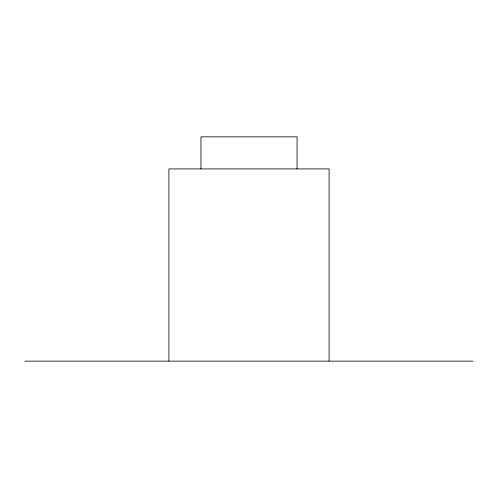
<?xml version="1.0" encoding="UTF-8"?>
<svg xmlns="http://www.w3.org/2000/svg" width="498" height="498" viewBox="0 0 498 498"><rect width="100%" height="100%" fill="white"/><g stroke="black" fill="none" stroke-linecap="round" stroke-linejoin="round"><path stroke-width="0.75" d="M24.9 361.131L473.1 361.131M329.091 361.131L329.091 168.909L168.909 168.909L168.909 361.131M297.057 168.909L297.057 136.869L200.943 136.869L200.943 168.909"/></g></svg>
